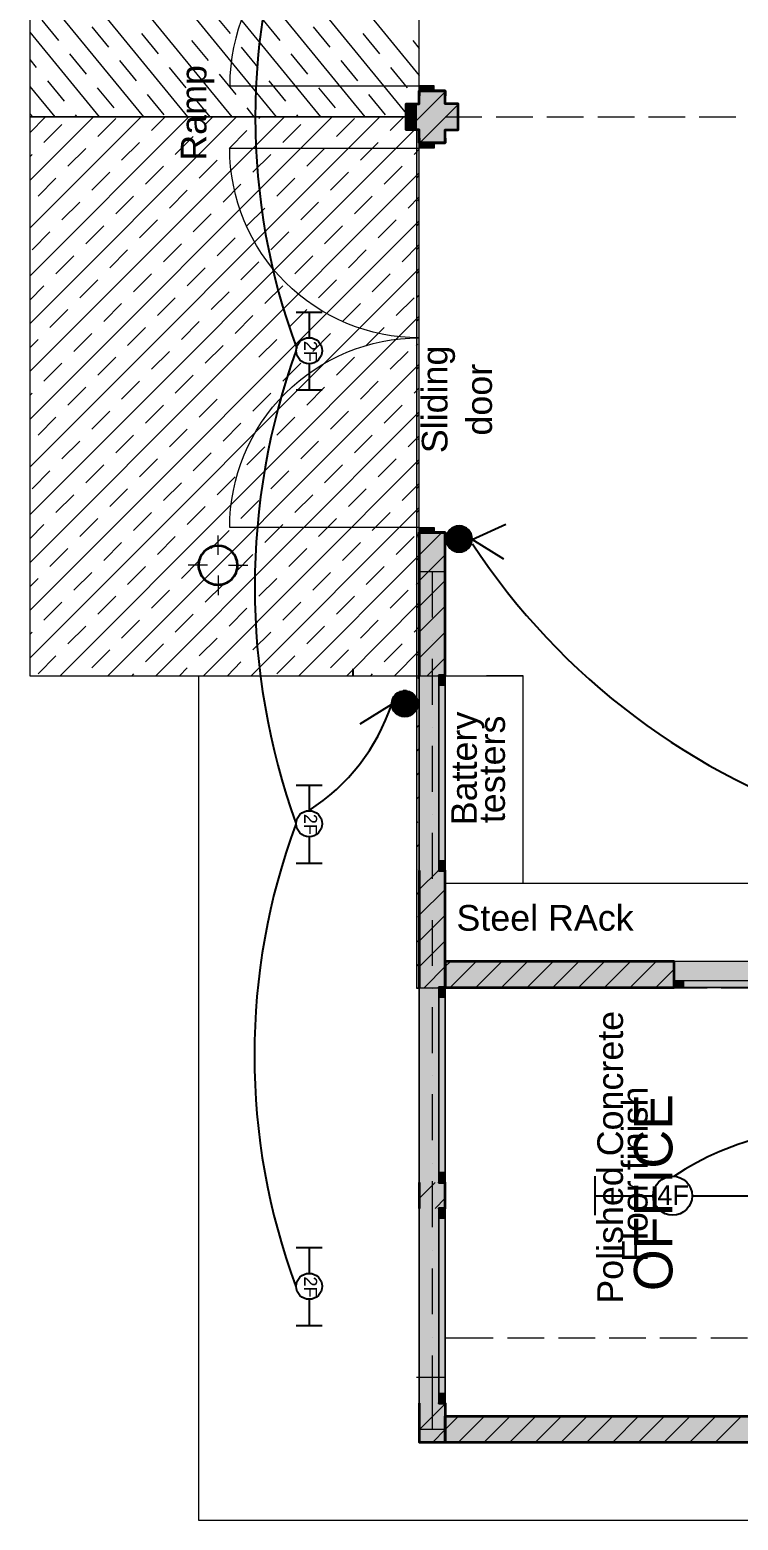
# Model space of a CAD drawing. Header units: millimetres. Extents: x -434067 to 834715, y -524312 to 693139.
# Drawn here: x 227685 to 233140, y 54536 to 66005 of the extents above; entities that cross this region are included whole.
import ezdxf

# ---------------------------------------------------------------- set-up
doc = ezdxf.new("R2010")
doc.units = ezdxf.units.MM
doc.layers.get('0').update_dxf_attribs({"color": 120})
for name, color, linetype in [('Labels', 7, 'Continuous'), ('lights', 1, 'Continuous'), ('PDF_2D Drafting - General', 7, 'Continuous')]:
    doc.layers.add(name, color=color, linetype=linetype)
doc.layers.add('PDF_Structural - Bearing', color=7, linetype='Continuous', true_color=0xffffff)
doc.styles.add('PDF Arial-BoldMT', font='arial.ttf')
doc.styles.add('PDF ArialMT', font='arial.ttf')
doc.styles.get("Standard").update_dxf_attribs({"font": 'arial.ttf'})

# ---------------------------------------------------------------- blocks, each defined once
blk = doc.blocks.new('4feet')
at = {"layer": 'lights'}
for p, q in [((-599, 151), (-599, -149)), ((601, 151), (601, -149)), ((-599, 1), (-149, 1)), ((151, 1), (601, 1))]:
    blk.add_line(p, q, dxfattribs=at)
blk.add_circle((1, 1), 150, dxfattribs=at)
at = {"layer": 'lights', "insert": (-118, 81), "char_height": 150, "attachment_point": 1}
blk.add_mtext_dynamic_manual_height_columns('4F', width=300, gutter_width=12.5, heights=[0], dxfattribs=at)
blk = doc.blocks.new('2feet')
at = {"layer": 'lights'}
for p, q in [((-295, 102), (-295, -98)), ((-295, 2), (-100, 2)), ((100, 2), (305, 2)), ((305, 102), (305, -98))]:
    blk.add_line(p, q, dxfattribs=at)
blk.add_circle((0, 2), 100, dxfattribs=at)
at = {"layer": 'lights', "insert": (-76, 63), "char_height": 100, "attachment_point": 1}
blk.add_mtext_dynamic_manual_height_columns('2F', width=100, gutter_width=12.5, heights=[0], dxfattribs=at)
blk = doc.blocks.new('1G1W')
h = blk.add_hatch()
h.set_pattern_fill('ANGLE', color=256)
h.set_pattern_definition([(0, (-2135.7975, -2014.7485), (0, 6.985), [5.08, -1.905]), (90, (-2135.7975, -2014.7485), (-6.985, 4e-16), [5.08, -1.905])])
h.paths.add_polyline_path([(100, 0, 1), (-100, 0, 1)])
blk.add_line((-154, 344), (-4, 100))
blk.add_circle((0, 0), 100)
blk = doc.blocks.new('IG2W')
h = blk.add_hatch()
h.set_pattern_fill('ANGLE', color=256)
h.set_pattern_definition([(0, (-684743.957, -701055.27), (0, 6.985), [5.08, -1.905]), (90, (-684743.957, -701055.27), (-6.985, 4e-16), [5.08, -1.905])])
h.paths.add_polyline_path([(-100, 0, 1), (100, 0, 1)])
for p, q in [((-154, 344), (-4, 100)), ((-4, 100), (114, 359))]:
    blk.add_line(p, q)
blk.add_circle((0, 0), 100)

msp = doc.modelspace()

# ---------------------------------------------------------------- hatches: boundary and pattern name
at = {"layer": 'PDF_Structural - Bearing', "transparency": 33554559}
for color, points in [(7, [(230684, 65135), (230684, 65535), (230799, 65535), (230884, 65535), (230884, 65135), (230799, 65135)]), (7, [(230684, 61036), (230684, 62136), (230799, 62136), (230884, 62136), (230884, 61036), (230834, 61036)]), (256, [(230884, 61036), (230884, 59536), (230834, 59536), (230684, 59536), (230684, 61036), (230834, 61036)]), (256, [(230884, 61036), (230884, 59536), (230834, 59536), (230684, 59536), (230684, 61036), (230834, 61036)]), (7, [(230684, 58636), (230684, 59536), (230834, 59536), (230884, 59536), (230884, 58636), (230834, 58636)]), (7, [(230884, 58836), (232646, 58836), (232646, 58686), (232646, 58636), (230884, 58636)]), (256, [(232646, 58636), (232646, 58686), (232646, 58836), (234145, 58836), (234145, 58686), (234145, 58636)]), (256, [(230884, 58636), (230884, 57136), (230834, 57136), (230684, 57136), (230684, 58636), (230834, 58636)]), (256, [(230884, 58636), (230884, 57136), (230834, 57136), (230684, 57136), (230684, 58636), (230834, 58636)]), (7, [(230684, 56936), (230684, 57136), (230834, 57136), (230884, 57136), (230884, 56936), (230834, 56936)]), (256, [(230884, 56936), (230884, 55436), (230834, 55436), (230684, 55436), (230684, 56936), (230834, 56936)]), (256, [(230884, 56936), (230884, 55436), (230834, 55436), (230684, 55436), (230684, 56936), (230834, 56936)]), (7, [(230684, 55136), (230684, 55436), (230834, 55436), (230884, 55436), (230884, 55136)])]:
    msp.add_hatch(color=color, dxfattribs=at).paths.add_polyline_path(points)

# ---------------------------------------------------------------- linework, layer by layer
at = {"layer": 'lights'}
msp.add_line((230176, 61035), (230176, 61087), dxfattribs=at)
for centre, radius, start, end in [((234540, 65332), 5119, 159.6573, 200.3468), ((234778, 61717), 5361, 160.1212, 199.8189), ((235532, 64970), 5313, 213.3361, 252.913), ((229000, 61304), 1550, 302.6326, 341.6519), ((234533, 58114), 5119, 159.6573, 200.3468), ((233837, 55398), 2146, 81.0316, 123.7459)]:
    msp.add_arc(centre, radius, start, end, dxfattribs=at)
at = {"layer": 'PDF_2D Drafting - General', "color": 8, "lineweight": 15, "true_color": 0x7f7f7f}
for points in [[(230662, 69634), (227685, 69634), (227685, 65335), (230584, 65335), (230584, 65435), (230684, 65435), (230684, 69634), (230662, 69634), (227685, 69634), (227685, 61035), (230662, 61035), (230684, 61035), (230684, 65235), (230584, 65235), (230584, 65335), (227685, 65335), (227685, 61035), (230662, 61035), (230944, 61035)], [(230884, 65335), (231166, 65335)], [(231275, 65335), (231558, 65335)], [(231667, 65335), (231949, 65335)], [(232058, 65335), (232340, 65335)], [(232449, 65335), (232731, 65335)], [(232840, 65335), (233122, 65335)], [(230884, 61035), (231166, 61035)], [(231053, 61035), (231202, 61035), (231484, 61035), (231202, 61035)], [(231484, 59436), (231484, 61035)], [(234384, 59154), (234384, 59436), (230884, 59436)], [(228984, 58836), (228984, 54536)], [(230662, 58632), (230944, 58632)], [(231053, 58632), (231335, 58632)], [(231444, 58632), (231726, 58632)], [(231835, 58632), (232117, 58632)], [(232226, 58632), (232509, 58632)], [(232618, 58632), (232900, 58632)], [(233009, 58632), (233291, 58632)], [(231254, 55936), (231166, 55936), (230884, 55936)], [(231646, 55936), (231363, 55936)], [(232037, 55936), (231755, 55936)], [(232428, 55936), (232146, 55936)], [(232819, 55936), (232537, 55936)], [(233210, 55936), (232928, 55936)], [(230662, 55636), (230884, 55636)]]:
    msp.add_lwpolyline(points, dxfattribs=at)
at = {"layer": 'PDF_2D Drafting - General', "color": 253, "lineweight": 18, "true_color": 0xaaaaaa}
for points in [[(227685, 69315), (230684, 65654)], [(227685, 68899), (230584, 65360)], [(227685, 68483), (230264, 65335)], [(227685, 68067), (229923, 65335)], [(227685, 67651), (229582, 65335)], [(227685, 67235), (229241, 65335)], [(227685, 66818), (228900, 65335)], [(227685, 66402), (228559, 65335)], [(227778, 66080), (227906, 65924)], [(229099, 66132), (229227, 65976)], [(229483, 66080), (229611, 65924)], [(227685, 65986), (228218, 65335)], [(228162, 66028), (228290, 65872)], [(228545, 65976), (228673, 65820)], [(229866, 66028), (229994, 65872)], [(230250, 65976), (230378, 65820)], [(228929, 65924), (229057, 65768)], [(229312, 65872), (229440, 65716)], [(230633, 65924), (230684, 65862)], [(227685, 65778), (227735, 65716)], [(227991, 65820), (228119, 65664)], [(228375, 65768), (228503, 65612)], [(229696, 65820), (229824, 65664)], [(230079, 65768), (230207, 65612)], [(227821, 65612), (227949, 65456)], [(228758, 65716), (228886, 65560)], [(229142, 65664), (229270, 65508)], [(229525, 65612), (229653, 65456)], [(230463, 65716), (230591, 65560)], [(227685, 65570), (227877, 65335)], [(228204, 65560), (228332, 65404)], [(228588, 65508), (228716, 65352)], [(229909, 65560), (230037, 65404)], [(230293, 65508), (230420, 65352)], [(228971, 65456), (229071, 65335)], [(229355, 65404), (229411, 65335)], [(230644, 65415), (230644, 65415)], [(230676, 65456), (230684, 65446)], [(227685, 65362), (227707, 65335)], [(230380, 65335), (227685, 62639)], [(230012, 65335), (227685, 63007)], [(229645, 65335), (227685, 63375)], [(229277, 65335), (227685, 63742)], [(228909, 65335), (227685, 64110)], [(228542, 65335), (227685, 64478)], [(228174, 65335), (227685, 64845)], [(227806, 65335), (227685, 65213)], [(227932, 65277), (227794, 65139)], [(228034, 65352), (228048, 65335)], [(228346, 65323), (228208, 65185)], [(228726, 65335), (228622, 65231)], [(229093, 65335), (229035, 65277)], [(229461, 65335), (229449, 65323)], [(229771, 65277), (229633, 65139)], [(229738, 65352), (229752, 65335)], [(230184, 65323), (230046, 65185)], [(230564, 65335), (230460, 65231)], [(230584, 65355), (230598, 65369)], [(230584, 65246), (230662, 65323)], [(230648, 65235), (227685, 62272)], [(228943, 65185), (228805, 65047)], [(229357, 65231), (229219, 65093)], [(230662, 65231), (230666, 65235)], [(227702, 65047), (227685, 65029)], [(228116, 65093), (227978, 64955)], [(228530, 65139), (228392, 65001)], [(229541, 65047), (229403, 64909)], [(229954, 65093), (229817, 64955)], [(230368, 65139), (230230, 65001)], [(230684, 65088), (230644, 65047)], [(230673, 65058), (230673, 65058)], [(228714, 64955), (228576, 64817)], [(229127, 65001), (228989, 64863)], [(230552, 64955), (230414, 64817)], [(230684, 64904), (227685, 61904)], [(227886, 64863), (227749, 64725)], [(228300, 64909), (228162, 64771)], [(229311, 64817), (229173, 64679)], [(229725, 64863), (229587, 64725)], [(230138, 64909), (230000, 64771)], [(230662, 64863), (230684, 64886)], [(228484, 64725), (228346, 64588)], [(228897, 64771), (228760, 64634)], [(230322, 64725), (230184, 64588)], [(230684, 64720), (230598, 64634)], [(230673, 64690), (230684, 64702)], [(228070, 64679), (227932, 64542)], [(229081, 64588), (228943, 64450)], [(229495, 64634), (229357, 64496)], [(229908, 64679), (229771, 64542)], [(230684, 64536), (227685, 61537)], [(228254, 64496), (228116, 64358)], [(228668, 64542), (228530, 64404)], [(230092, 64496), (229954, 64358)], [(230506, 64542), (230368, 64404)], [(230662, 64495), (230684, 64518)], [(227840, 64450), (227702, 64312)], [(228852, 64358), (228714, 64220)], [(229265, 64404), (229127, 64266)], [(229679, 64450), (229541, 64312)], [(230684, 64352), (230552, 64220)], [(228024, 64266), (227886, 64128)], [(228438, 64312), (228300, 64174)], [(229863, 64266), (229725, 64128)], [(230276, 64312), (230138, 64174)], [(230662, 64311), (230684, 64334)], [(230684, 64169), (227685, 61169)], [(228622, 64128), (228484, 63990)], [(229035, 64174), (228897, 64036)], [(229449, 64220), (229311, 64082)], [(230460, 64128), (230322, 63990)], [(230662, 64128), (230684, 64150)], [(227794, 64036), (227685, 63926)], [(228208, 64082), (228070, 63944)], [(229633, 64036), (229495, 63898)], [(230046, 64082), (229908, 63944)], [(228392, 63898), (228254, 63760)], [(228805, 63944), (228668, 63806)], [(229219, 63990), (229081, 63852)], [(230230, 63898), (230092, 63760)], [(230644, 63944), (230506, 63806)], [(230662, 63944), (230684, 63967)], [(227978, 63852), (227840, 63714)], [(230684, 63801), (227919, 61035)], [(229403, 63806), (229265, 63668)], [(229817, 63852), (229679, 63714)], [(230662, 63760), (230684, 63783)], [(228162, 63668), (228024, 63531)], [(228576, 63714), (228438, 63576)], [(228989, 63760), (228852, 63623)], [(230000, 63668), (229863, 63531)], [(230414, 63714), (230276, 63576)], [(227749, 63623), (227685, 63559)], [(229173, 63576), (229035, 63439)], [(229587, 63623), (229449, 63485)], [(230662, 63576), (230673, 63588)], [(227932, 63439), (227794, 63301)], [(228346, 63485), (228208, 63347)], [(230684, 63433), (228286, 61035)], [(228760, 63531), (228622, 63393)], [(229771, 63439), (229633, 63301)], [(230184, 63485), (230046, 63347)], [(230598, 63531), (230460, 63393)], [(228943, 63347), (228805, 63209)], [(230662, 63392), (230684, 63415)], [(227702, 63209), (227685, 63191)], [(228116, 63255), (227978, 63117)], [(228530, 63301), (228392, 63163)], [(229541, 63209), (229403, 63071)], [(229954, 63255), (229817, 63117)], [(230368, 63301), (230230, 63163)], [(230684, 63249), (230644, 63209)], [(230673, 63220), (230673, 63220)], [(228714, 63117), (228576, 62979)], [(229127, 63163), (228989, 63025)], [(230552, 63117), (230414, 62979)], [(227886, 63025), (227749, 62887)], [(228300, 63071), (228162, 62933)], [(230684, 63066), (228654, 61035)], [(229311, 62979), (229173, 62841)], [(229725, 63025), (229587, 62887)], [(230138, 63071), (230000, 62933)], [(230662, 63025), (230684, 63047)], [(228484, 62887), (228346, 62749)], [(228897, 62933), (228760, 62795)], [(230322, 62887), (230184, 62749)], [(230684, 62882), (230598, 62795)], [(230673, 62852), (230684, 62864)], [(228070, 62841), (227932, 62703)], [(229081, 62749), (228943, 62611)], [(229495, 62795), (229357, 62657)], [(229908, 62841), (229771, 62703)], [(228254, 62657), (228116, 62520)], [(228668, 62703), (228530, 62565)], [(230684, 62698), (229022, 61035)], [(230092, 62657), (229954, 62520)], [(230506, 62703), (230368, 62565)], [(230662, 62657), (230684, 62680)], [(227840, 62611), (227702, 62473)], [(228852, 62520), (228714, 62382)], [(229265, 62565), (229127, 62428)], [(229679, 62611), (229541, 62473)], [(230684, 62514), (230552, 62382)], [(228024, 62428), (227886, 62290)], [(228438, 62473), (228300, 62336)], [(229863, 62428), (229725, 62290)], [(230276, 62473), (230138, 62336)], [(230662, 62473), (230684, 62496)], [(228622, 62290), (228484, 62152)], [(229035, 62336), (228897, 62198)], [(229449, 62382), (229311, 62244)], [(230684, 62330), (229389, 61035)], [(230460, 62290), (230322, 62152)], [(230662, 62289), (230684, 62312)], [(227794, 62198), (227685, 62088)], [(228208, 62244), (228070, 62106)], [(229633, 62198), (229495, 62060)], [(230046, 62244), (229908, 62106)], [(228392, 62060), (228254, 61922)], [(228805, 62106), (228668, 61968)], [(229219, 62152), (229081, 62014)], [(230230, 62060), (230092, 61922)], [(230644, 62106), (230506, 61968)], [(230662, 62106), (230684, 62128)], [(227978, 62014), (227840, 61876)], [(229403, 61968), (229265, 61830)], [(229817, 62014), (229679, 61876)], [(230684, 61963), (229757, 61035)], [(230662, 61922), (230684, 61944)], [(228162, 61830), (228024, 61692)], [(228576, 61876), (228438, 61738)], [(228989, 61922), (228852, 61784)], [(230000, 61830), (229863, 61692)], [(230414, 61876), (230276, 61738)], [(227749, 61784), (227685, 61720)], [(229173, 61738), (229035, 61600)], [(229587, 61784), (229449, 61646)], [(230662, 61738), (230673, 61749)], [(227932, 61600), (227794, 61462)], [(228346, 61646), (228208, 61508)], [(228760, 61692), (228622, 61554)], [(229771, 61600), (229633, 61462)], [(230184, 61646), (230046, 61508)], [(230684, 61595), (230125, 61035)], [(230598, 61692), (230460, 61554)], [(228943, 61508), (228805, 61371)], [(229357, 61554), (229219, 61417)], [(230662, 61554), (230684, 61577)], [(227702, 61371), (227685, 61353)], [(228116, 61417), (227978, 61279)], [(228530, 61462), (228392, 61325)], [(229541, 61371), (229403, 61233)], [(229954, 61417), (229817, 61279)], [(230368, 61462), (230230, 61325)], [(230684, 61411), (230644, 61371)], [(230673, 61382), (230673, 61382)], [(228714, 61279), (228576, 61141)], [(229127, 61325), (228989, 61187)], [(230552, 61279), (230414, 61141)], [(227886, 61187), (227749, 61049)], [(228300, 61233), (228162, 61095)], [(229311, 61141), (229206, 61035)], [(229725, 61187), (229587, 61049)], [(230138, 61233), (230000, 61095)], [(230684, 61227), (230492, 61035)], [(230662, 61187), (230684, 61209)], [(228484, 61049), (228470, 61035)], [(228897, 61095), (228838, 61035)], [(230322, 61049), (230308, 61035)], [(230673, 61014), (230684, 61025)], [(230684, 61043), (230676, 61035)], [(230662, 60819), (230684, 60841)], [(230662, 60635), (230684, 60658)], [(230662, 60451), (230684, 60474)], [(230662, 60267), (230684, 60290)], [(230662, 60084), (230684, 60106)], [(230662, 59900), (230673, 59911)], [(230662, 59716), (230684, 59738)], [(230673, 59543), (230673, 59543)], [(230662, 59348), (230684, 59371)], [(230673, 59176), (230684, 59187)], [(230662, 58981), (230684, 59003)], [(230662, 58797), (230684, 58819)], [(230680, 58631), (230684, 58635)]]:
    msp.add_lwpolyline(points, dxfattribs=at)
at = {"layer": 'PDF_2D Drafting - General', "color": 8, "lineweight": 15, "true_color": 0x7f7f7f}
for points in [[(230584, 65435), (230584, 65335), (230662, 65335), (230662, 65435)], [(230662, 65335), (230584, 65335), (230584, 65235), (230662, 65235)], [(230662, 65235), (230662, 58631), (230684, 58631), (230684, 65235)]]:
    msp.add_lwpolyline(points, close=True, dxfattribs=at)
at = {"layer": 'PDF_2D Drafting - General', "color": 7, "lineweight": 0, "true_color": 0xffffff, "transparency": 33554559}
for points in [[(230662, 65435), (230662, 65335), (230584, 65435), (230584, 65335)], [(230662, 65235), (230584, 65235), (230662, 65335), (230584, 65335)], [(230684, 65235), (230684, 58631), (230662, 65235), (230662, 58631)]]:
    msp.add_solid(points, dxfattribs=at)
at = {"layer": 'PDF_Structural - Bearing', "color": 123, "lineweight": 18, "true_color": 0x71cebe}
msp.add_lwpolyline([(227685, 69634), (227685, 61035), (228984, 61035), (228984, 54536), (241683, 54536), (241683, 76134), (228984, 76134), (228984, 69634)], close=True, dxfattribs=at)
at = {"layer": 'PDF_Structural - Bearing', "color": 30, "lineweight": 18, "true_color": 0xff6600}
for points in [[(230684, 68495), (229224, 68495, 0.414216), (230684, 67035, 0.414199), (229224, 65575), (230684, 65575)], [(230684, 62175), (229224, 62175, -0.414216), (230684, 63635, -0.414217), (229224, 65095), (230684, 65095)]]:
    msp.add_lwpolyline(points, format="xyb", dxfattribs=at)
at = {"layer": 'PDF_Structural - Bearing', "color": 7, "lineweight": 35}
for points in [[(230684, 65135), (230799, 65135), (230884, 65135), (230799, 65135), (230684, 65135), (230684, 65172), (230684, 65135), (230684, 65235), (230584, 65235), (230584, 65435), (230684, 65435), (230684, 65535), (230799, 65535), (230884, 65535), (230884, 65498), (230884, 65535), (230799, 65535), (230684, 65535), (230684, 65498), (230684, 65535)], [(230884, 65135), (230884, 65172), (230884, 65135), (230884, 65235), (230984, 65235), (230984, 65435), (230884, 65435), (230884, 65535)], [(230684, 62136), (230799, 62136), (230684, 62136), (230684, 62099), (230684, 62136), (230684, 61036)], [(230884, 61036), (230834, 61036), (230884, 61036), (230884, 62136)], [(230684, 59536), (230684, 58636)], [(230884, 58636), (230834, 58636), (230884, 58636), (230884, 59536), (230834, 59536), (230884, 59536)], [(232646, 58636), (232646, 58686)], [(230684, 55436), (230684, 55136), (230884, 55136), (230884, 55336), (234384, 55336), (234384, 56836), (234384, 57036), (234384, 57632), (234499, 57632), (234384, 57632), (234384, 57595), (234384, 57632)], [(230684, 57136), (230684, 56936)], [(230884, 56936), (230834, 56936), (230884, 56936), (230884, 57136), (230834, 57136), (230884, 57136)], [(230884, 55436), (230834, 55436), (230884, 55436), (230884, 55136), (241083, 55136), (241083, 56237)]]:
    msp.add_lwpolyline(points, dxfattribs=at)
at = {"layer": 'PDF_Structural - Bearing', "lineweight": 0}
for points in [[(230591, 65235), (230684, 65328), (230884, 65528)], [(230693, 65535), (230684, 65526)], [(230584, 65426), (230593, 65435)], [(230689, 65135), (230884, 65330), (230984, 65430)], [(230857, 62136), (230684, 61963)], [(230884, 61965), (230684, 61765)], [(230884, 61767), (230684, 61567)], [(230884, 61569), (230684, 61369)], [(230884, 61371), (230684, 61171)], [(230884, 61173), (230747, 61036)], [(230831, 59536), (230684, 59389)], [(230884, 59391), (230684, 59191)], [(230884, 59193), (230684, 58993)], [(230884, 58995), (230684, 58795)], [(230923, 58836), (230884, 58797), (230723, 58636)], [(231121, 58836), (230921, 58636)], [(231319, 58836), (231119, 58636)], [(231517, 58836), (231317, 58636)], [(231715, 58836), (231515, 58636)], [(231913, 58836), (231713, 58636)], [(232111, 58836), (231911, 58636)], [(232309, 58836), (232109, 58636)], [(232507, 58836), (232307, 58636)], [(232646, 58777), (232505, 58636)], [(230807, 57136), (230684, 57013)], [(230884, 57015), (230805, 56936)], [(230691, 55436), (230684, 55430)], [(230884, 55432), (230684, 55232)], [(230987, 55336), (230884, 55234), (230787, 55136)], [(231185, 55336), (230985, 55136)], [(231383, 55336), (231183, 55136)], [(231581, 55336), (231381, 55136)], [(231779, 55336), (231579, 55136)], [(231977, 55336), (231777, 55136)], [(232175, 55336), (231975, 55136)], [(232373, 55336), (232173, 55136)], [(232571, 55336), (232371, 55136)], [(232769, 55336), (232569, 55136)], [(232967, 55336), (232767, 55136)], [(233165, 55336), (232965, 55136)]]:
    msp.add_lwpolyline(points, dxfattribs=at)
at = {"layer": 'PDF_Structural - Bearing', "color": 30, "lineweight": 20, "true_color": 0xff6600}
for points in [[(230799, 65535), (230799, 65575), (230684, 65575), (230684, 65535)], [(230799, 65135), (230799, 65095), (230684, 65095), (230684, 65135)], [(230684, 62136), (230684, 62175), (230799, 62175), (230799, 62136)], [(230884, 61036), (230884, 60961), (230834, 60961), (230834, 61036), (230834, 60961), (230884, 60961)], [(230834, 59536), (230834, 59611), (230884, 59611), (230884, 59536), (230884, 59611), (230834, 59611)], [(230884, 58636), (230884, 58561), (230834, 58561), (230834, 58636), (230834, 58561), (230884, 58561)], [(230834, 57136), (230834, 57211), (230884, 57211), (230884, 57136), (230884, 57211), (230834, 57211)], [(230884, 56936), (230884, 56861), (230834, 56861), (230834, 56936), (230834, 56861), (230884, 56861)], [(230834, 55436), (230834, 55511), (230884, 55511), (230884, 55436), (230884, 55511), (230834, 55511)]]:
    msp.add_lwpolyline(points, close=True, dxfattribs=at)
at = {"layer": 'PDF_Structural - Bearing', "color": 1, "lineweight": 0}
for points in [[(229134, 61965), (229134, 62115)], [(229054, 61885), (228904, 61885)], [(229134, 61885), (229134, 61885)], [(229214, 61885), (229364, 61885)], [(229134, 61805), (229134, 61655)]]:
    msp.add_lwpolyline(points, dxfattribs=at)
at = {"layer": 'PDF_Structural - Bearing', "color": 7, "lineweight": 35}
for points in [[(230884, 62099), (230884, 62136), (230799, 62136), (230884, 62136)], [(230884, 58636), (232646, 58636), (232646, 58686), (232646, 58836), (230884, 58836)]]:
    msp.add_lwpolyline(points, close=True, dxfattribs=at)
at = {"layer": 'PDF_Structural - Bearing', "color": 14, "lineweight": 35, "true_color": 0xa80f02}
msp.add_lwpolyline([(229284, 61885, 0.41392), (229134, 62035, 0.413909), (228984, 61885, 0.414311), (229134, 61735, 0.414322)], format="xyb", close=True, dxfattribs=at)
at = {"layer": 'PDF_Structural - Bearing', "color": 132, "lineweight": 18, "true_color": 0x00bfbf}
for points in [[(230884, 61553), (230884, 61835), (230684, 61835), (230684, 61553)], [(230684, 61444), (230684, 61162)], [(230884, 61444), (230884, 61162)], [(230684, 61053), (230684, 60771)], [(230884, 61053), (230884, 60771)], [(230684, 60662), (230684, 60379)], [(230884, 60662), (230884, 60379)], [(230684, 60270), (230684, 59988)], [(230884, 60270), (230884, 59988)], [(230684, 59879), (230684, 59597)], [(230884, 59879), (230884, 59597)], [(230684, 59488), (230684, 59206)], [(230884, 59488), (230884, 59206)], [(230684, 59097), (230684, 58815)], [(230884, 59097), (230884, 58815)], [(230684, 58706), (230684, 58424)], [(230884, 58706), (230884, 58424)], [(230684, 58315), (230684, 58032)], [(230884, 58315), (230884, 58032)], [(230684, 57923), (230684, 57641)], [(230884, 57923), (230884, 57641)], [(230684, 57532), (230684, 57250)], [(230884, 57532), (230884, 57250)], [(230684, 57141), (230684, 56859)], [(230884, 57141), (230884, 56859)], [(230684, 56750), (230684, 56468)], [(230884, 56750), (230884, 56468)], [(230684, 56359), (230684, 56076)], [(230884, 56359), (230884, 56076)], [(230684, 55967), (230684, 55685)], [(230884, 55967), (230884, 55685)], [(230684, 55576), (230684, 55518), (230684, 55236), (230884, 55236), (230884, 55518), (230884, 55576)]]:
    msp.add_lwpolyline(points, dxfattribs=at)
at = {"layer": 'PDF_Structural - Bearing', "color": 123, "lineweight": 20, "true_color": 0x71cebe}
for points in [[(230784, 61835), (230784, 61482)], [(230784, 61306), (230784, 61306)], [(230784, 61165), (230784, 60812)], [(230784, 60636), (230784, 60636)], [(230784, 60495), (230784, 60142)], [(230784, 59966), (230784, 59966)], [(230784, 59825), (230784, 59472)], [(230784, 59295), (230784, 59295)], [(230784, 59154), (230784, 58802)], [(230784, 58625), (230784, 58625)], [(230784, 58484), (230784, 58131)], [(230784, 57955), (230784, 57955)], [(230784, 57814), (230784, 57461)], [(230784, 57285), (230784, 57285)], [(230784, 57144), (230784, 56791)], [(230784, 56615), (230784, 56615)], [(230784, 56474), (230784, 56121)], [(230784, 55944), (230784, 55944)], [(230784, 55803), (230784, 55589), (230784, 55236)]]:
    msp.add_lwpolyline(points, dxfattribs=at)
at = {"layer": 'PDF_Structural - Bearing', "color": 30, "lineweight": 18, "true_color": 0xff6600}
for points in [[(230684, 61036), (230684, 59536)], [(230884, 61036), (230884, 59536)], [(230834, 59611), (230834, 60961)], [(230884, 60961), (230884, 59611)], [(230684, 58636), (230684, 57136)], [(230884, 58636), (230884, 57136)], [(230834, 57211), (230834, 58561)], [(230884, 58561), (230884, 57211)], [(230684, 56936), (230684, 55436)], [(230884, 56936), (230884, 55436)], [(230834, 55511), (230834, 56861)], [(230884, 56861), (230884, 55511)]]:
    msp.add_lwpolyline(points, close=True, dxfattribs=at)
for points in [[(234145, 58836), (232646, 58836)], [(234145, 58636), (232646, 58636)], [(234070, 58686), (232721, 58686)], [(232721, 58636), (234070, 58636)]]:
    msp.add_lwpolyline(points, dxfattribs=at)
at = {"layer": 'PDF_Structural - Bearing', "color": 30, "lineweight": 20, "true_color": 0xff6600}
msp.add_lwpolyline([(232646, 58636), (232721, 58636), (232721, 58686), (232646, 58686)], dxfattribs=at)
at = {"layer": 'PDF_Structural - Bearing', "color": 7, "lineweight": 0}
msp.add_circle((229134, 61885), 150, dxfattribs=at)
at = {"layer": 'PDF_Structural - Bearing', "lineweight": 0, "transparency": 33554559}
for points in [[(230799, 65535), (230799, 65575), (230684, 65535), (230684, 65575)], [(230799, 65135), (230684, 65135), (230799, 65095), (230684, 65095)], [(230684, 62136), (230799, 62136), (230684, 62175), (230799, 62175)], [(230834, 61036), (230834, 60961), (230884, 61036), (230884, 60961)], [(230834, 61036), (230834, 60961), (230884, 61036), (230884, 60961)], [(230884, 59611), (230884, 60961), (230834, 59611), (230834, 60961)], [(230884, 59611), (230884, 60961), (230834, 59611), (230834, 60961)], [(230884, 59536), (230884, 59611), (230834, 59536), (230834, 59611)], [(230884, 59536), (230884, 59611), (230834, 59536), (230834, 59611)], [(230834, 58636), (230834, 58561), (230884, 58636), (230884, 58561)], [(230834, 58636), (230834, 58561), (230884, 58636), (230884, 58561)], [(232646, 58636), (232721, 58636), (232646, 58686), (232721, 58686)], [(234070, 58686), (232721, 58686), (234070, 58636), (232721, 58636)], [(230884, 57211), (230884, 58561), (230834, 57211), (230834, 58561)], [(230884, 57211), (230884, 58561), (230834, 57211), (230834, 58561)], [(230884, 57136), (230884, 57211), (230834, 57136), (230834, 57211)], [(230884, 57136), (230884, 57211), (230834, 57136), (230834, 57211)], [(230834, 56936), (230834, 56861), (230884, 56936), (230884, 56861)], [(230834, 56936), (230834, 56861), (230884, 56936), (230884, 56861)], [(230884, 55511), (230884, 56861), (230834, 55511), (230834, 56861)], [(230884, 55511), (230884, 56861), (230834, 55511), (230834, 56861)], [(230884, 55436), (230884, 55511), (230834, 55436), (230834, 55511)], [(230884, 55436), (230884, 55511), (230834, 55436), (230834, 55511)]]:
    msp.add_solid(points, dxfattribs=at)
at = {"layer": 'PDF_Structural - Bearing', "color": 7, "lineweight": 0, "transparency": 33554559}
for points in [[(230684, 65235), (230584, 65235), (230684, 65435), (230584, 65435)], [(230984, 65235), (230884, 65235), (230984, 65435), (230884, 65435)], [(240883, 55336), (241083, 55136), (230884, 55336), (230884, 55136)]]:
    msp.add_solid(points, dxfattribs=at)

# ---------------------------------------------------------------- block references
at = {"xscale": -1, "rotation": 270}
msp.add_blockref('IG2W', (230991, 62087), dxfattribs=at)
at = {"layer": 'lights'}
for name, p, rotation in [('2feet', (229834, 63536), 270), ('1G1W', (230572, 60819), 90.00000000000001), ('2feet', (229834, 59896), 270), ('2feet', (229834, 56336), 270)]:
    msp.add_blockref(name, p, dxfattribs=dict(at, rotation=rotation))
msp.add_blockref('4feet', (232634, 57032), dxfattribs=at)

# ---------------------------------------------------------------- texts
at = {"layer": 'Labels', "color": 7, "attachment_point": 4, "rotation": 90}
for s, insert, char_height, style in [('Ramp', (228976, 64998), 197.5, 'PDF ArialMT'), ('Sliding', (230832, 62747), 197.5, 'PDF ArialMT'), ('door', (231146, 62883), 197.5, 'PDF ArialMT'), ('Battery', (231058, 59884), 197.5, 'PDF ArialMT'), ('testers', (231246, 59900), 197.5, 'PDF ArialMT'), ('Polished Concrete', (232155, 56202), 197.46, 'PDF ArialMT'), ('Floor finish', (232344, 56524), 197.46, 'PDF ArialMT'), ('OFFICE', (232487, 56299), 296.2, 'PDF Arial-BoldMT')]:
    msp.add_mtext(s, dxfattribs=dict(at, insert=insert, char_height=char_height, style=style))
at = {"layer": 'Labels', "color": 7, "insert": (230970, 59170), "char_height": 197.5, "attachment_point": 4, "style": 'PDF ArialMT'}
msp.add_mtext('Steel RAck', dxfattribs=at)

doc.saveas('drawing.dxf')
